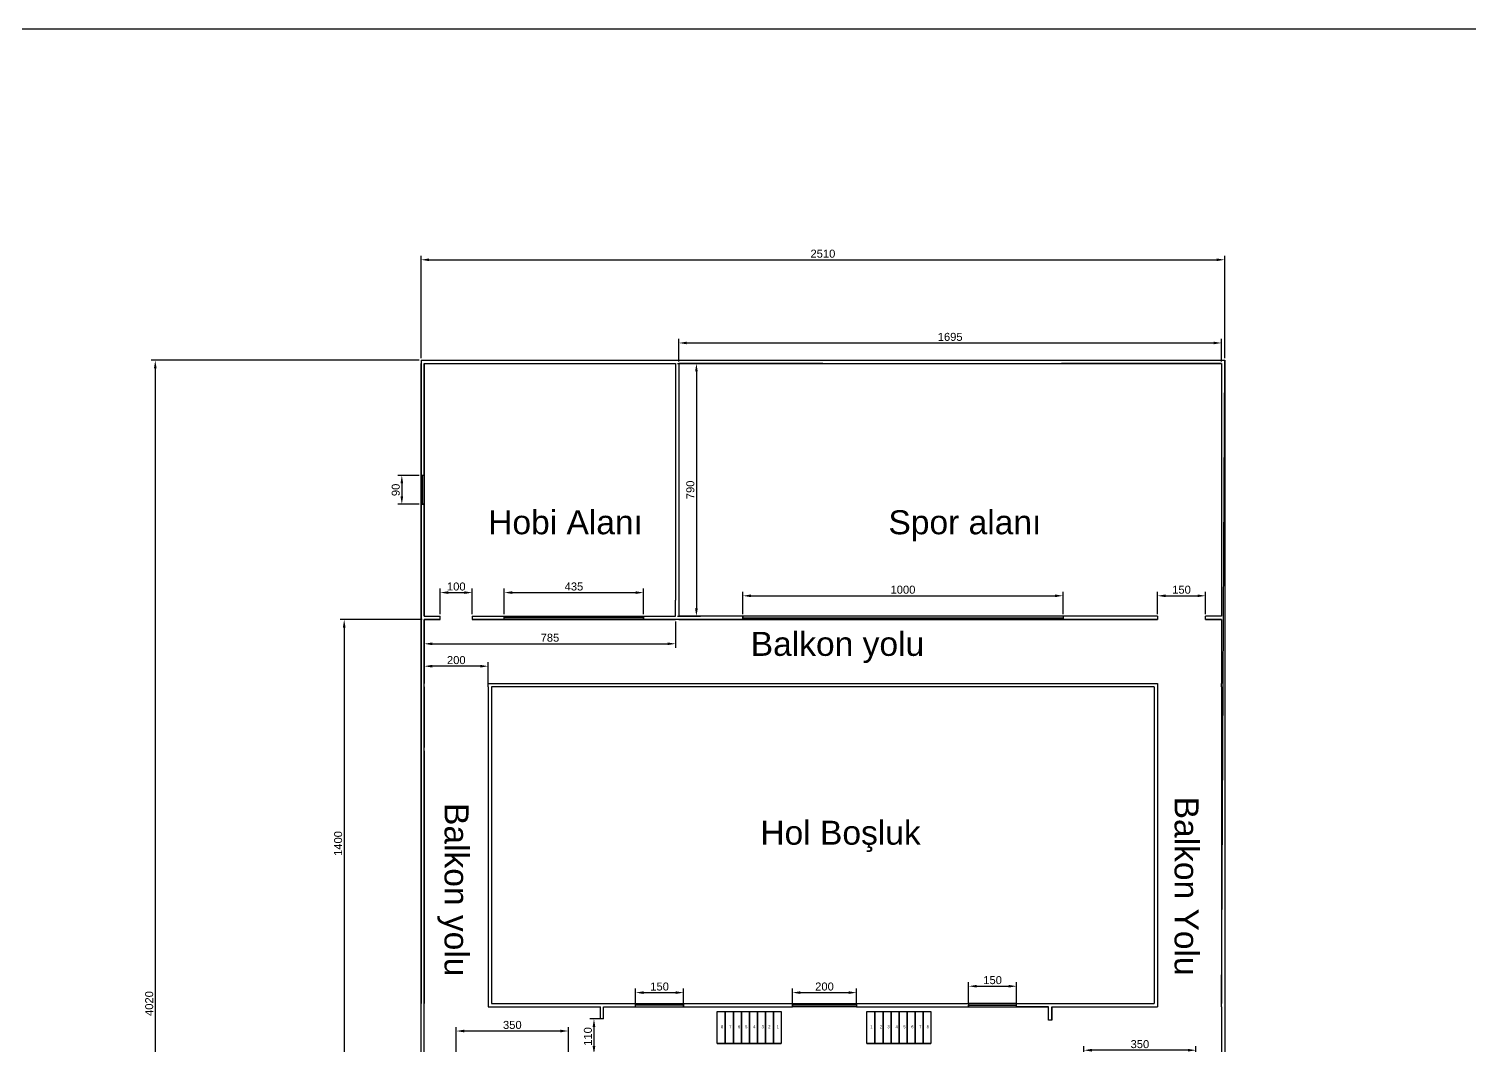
# Model space of a CAD drawing. Header units: millimetres. Extents: x 27207 to 63174, y 4783 to 28482.
# Drawn here: x 43365 to 47863, y 25306 to 28482 of the extents above; entities that cross this region are included whole.
import ezdxf

# ---------------------------------------------------------------- set-up
doc = ezdxf.new("R2010")
doc.units = ezdxf.units.MM
doc.header["$LTSCALE"] = 20
doc.layers.get('Defpoints').update_dxf_attribs({"color": 5})
doc.layers.add('İsimler', color=2, linetype='Continuous')
doc.layers.add('Uzunluklar', color=4, linetype='Continuous', lineweight=211)
doc.styles.add('Arial_3', font='Arial Unicode MS.ttf', dxfattribs={"height": 3})
doc.styles.get("Standard").update_dxf_attribs({"font": 'Arial Unicode MS.ttf'})
doc.dimstyles.new('Decimal-25', dxfattribs={"dimscale": 10, "dimtxt": 2.5, "dimasz": 2.5, "dimexe": 1.25, "dimexo": 0.625, "dimtad": 1, "dimtxsty": 'Standard', "dimcen": 2.5, "dimadec": 0, "dimazin": 0, "dimtfac": 1, "dimtmove": 0, "dimatfit": 3, "dimfxl": 1, "dimarcsym": 0})

# ---------------------------------------------------------------- blocks, each defined once
blk = doc.blocks.new('*D176')
at = {"layer": 'Defpoints', "color": 0, "ltscale": 70, "transparency": 16777216}
for p in [(44590, 27445.9), (43760, 23425.9), (44590, 23425.9)]:
    blk.add_point(p, dxfattribs=at)
at = {"layer": 'Uzunluklar', "color": 0, "lineweight": -2, "ltscale": 70, "transparency": 16777216}
for p, q in [((44583.8, 27445.9), (43747.5, 27445.9)), ((43760, 27420.9), (43760, 23450.9)), ((44583.8, 23425.9), (43747.5, 23425.9))]:
    blk.add_line(p, q, dxfattribs=at)
at = {"layer": 'Uzunluklar', "color": 0, "ltscale": 70, "transparency": 16777216}
for points in [[(43755.8, 27420.9), (43764.2, 27420.9), (43760, 27445.9)], [(43755.8, 23450.9), (43764.2, 23450.9), (43760, 23425.9)]]:
    blk.add_solid(points, dxfattribs=at)
at = {"layer": 'Uzunluklar', "color": 0, "lineweight": 25, "ltscale": 70, "transparency": 16777216, "insert": (43741.1, 25435.9), "char_height": 25, "attachment_point": 5, "rotation": 90}
blk.add_mtext('4020', dxfattribs=at)
blk = doc.blocks.new('*D177')
at = {"layer": 'Defpoints', "color": 0, "transparency": 16777216}
for p in [(47100, 27760), (44590, 27445.9), (47100, 27445.9)]:
    blk.add_point(p, dxfattribs=at)
at = {"layer": 'Uzunluklar', "color": 0, "lineweight": -2, "transparency": 16777216}
for p, q in [((44590, 27452.1), (44590, 27772.5)), ((44615, 27760), (47075, 27760)), ((47100, 27452.1), (47100, 27772.5))]:
    blk.add_line(p, q, dxfattribs=at)
at = {"layer": 'Uzunluklar', "color": 0, "transparency": 16777216}
for points in [[(44615, 27764.2), (44615, 27755.8), (44590, 27760)], [(47075, 27764.2), (47075, 27755.8), (47100, 27760)]]:
    blk.add_solid(points, dxfattribs=at)
at = {"layer": 'Uzunluklar', "color": 0, "lineweight": 25, "transparency": 16777216, "insert": (45845, 27778.9), "char_height": 25, "attachment_point": 5}
blk.add_mtext('2510', dxfattribs=at)
blk = doc.blocks.new('*D178')
at = {"layer": 'Defpoints', "color": 0, "transparency": 16777216}
for p in [(44590, 27085.9), (44530, 26995.9), (44590, 26995.9)]:
    blk.add_point(p, dxfattribs=at)
at = {"layer": 'Uzunluklar', "color": 0, "lineweight": -2, "transparency": 16777216}
for p, q in [((44583.8, 27085.9), (44517.5, 27085.9)), ((44530, 27060.9), (44530, 27020.9)), ((44583.8, 26995.9), (44517.5, 26995.9))]:
    blk.add_line(p, q, dxfattribs=at)
at = {"layer": 'Uzunluklar', "color": 0, "transparency": 16777216}
for points in [[(44525.8, 27060.9), (44534.2, 27060.9), (44530, 27085.9)], [(44525.8, 27020.9), (44534.2, 27020.9), (44530, 26995.9)]]:
    blk.add_solid(points, dxfattribs=at)
at = {"layer": 'Uzunluklar', "color": 0, "lineweight": 25, "transparency": 16777216, "insert": (44511.1, 27040.9), "char_height": 25, "attachment_point": 5, "rotation": 90}
blk.add_mtext('90', dxfattribs=at)
blk = doc.blocks.new('*D179')
at = {"layer": 'Defpoints', "color": 0, "transparency": 16777216}
for p in [(45285, 26720), (44850, 26645.9), (45285, 26645.9)]:
    blk.add_point(p, dxfattribs=at)
at = {"layer": 'Uzunluklar', "color": 0, "lineweight": -2, "transparency": 16777216}
for p, q in [((44850, 26652.1), (44850, 26732.5)), ((45285, 26652.1), (45285, 26732.5)), ((44875, 26720), (45260, 26720))]:
    blk.add_line(p, q, dxfattribs=at)
at = {"layer": 'Uzunluklar', "color": 0, "transparency": 16777216}
for points in [[(44875, 26724.2), (44875, 26715.8), (44850, 26720)], [(45260, 26724.2), (45260, 26715.8), (45285, 26720)]]:
    blk.add_solid(points, dxfattribs=at)
at = {"layer": 'Uzunluklar', "color": 0, "lineweight": 25, "transparency": 16777216, "insert": (45067.5, 26738.9), "char_height": 25, "attachment_point": 5}
blk.add_mtext('435', dxfattribs=at)
blk = doc.blocks.new('*D180')
at = {"layer": 'Defpoints', "color": 0, "transparency": 16777216}
for p in [(44750, 26720), (44650, 26645.9), (44750, 26645.9)]:
    blk.add_point(p, dxfattribs=at)
at = {"layer": 'Uzunluklar', "color": 0, "lineweight": -2, "transparency": 16777216}
for p, q in [((44650, 26652.1), (44650, 26732.5)), ((44750, 26652.1), (44750, 26732.5)), ((44675, 26720), (44725, 26720))]:
    blk.add_line(p, q, dxfattribs=at)
at = {"layer": 'Uzunluklar', "color": 0, "transparency": 16777216}
for points in [[(44675, 26724.2), (44675, 26715.8), (44650, 26720)], [(44725, 26724.2), (44725, 26715.8), (44750, 26720)]]:
    blk.add_solid(points, dxfattribs=at)
at = {"layer": 'Uzunluklar', "color": 0, "lineweight": 25, "transparency": 16777216, "insert": (44700, 26738.9), "char_height": 25, "attachment_point": 5}
blk.add_mtext('100', dxfattribs=at)
blk = doc.blocks.new('*D181')
at = {"layer": 'Defpoints', "color": 0, "transparency": 16777216}
for p in [(44600, 26635.9), (45385, 26635.9), (45385, 26560)]:
    blk.add_point(p, dxfattribs=at)
at = {"layer": 'Uzunluklar', "color": 0, "lineweight": -2, "transparency": 16777216}
for p, q in [((44600, 26629.6), (44600, 26547.5)), ((45385, 26629.6), (45385, 26547.5)), ((44625, 26560), (45360, 26560))]:
    blk.add_line(p, q, dxfattribs=at)
at = {"layer": 'Uzunluklar', "color": 0, "transparency": 16777216}
for points in [[(44625, 26564.2), (44625, 26555.8), (44600, 26560)], [(45360, 26564.2), (45360, 26555.8), (45385, 26560)]]:
    blk.add_solid(points, dxfattribs=at)
at = {"layer": 'Uzunluklar', "color": 0, "lineweight": 25, "transparency": 16777216, "insert": (44992.5, 26578.9), "char_height": 25, "attachment_point": 5}
blk.add_mtext('785', dxfattribs=at)
blk = doc.blocks.new('*D182')
at = {"layer": 'Defpoints', "color": 0, "transparency": 16777216}
for p in [(45385, 27435.9), (45385, 26645.9), (45450, 26645.9)]:
    blk.add_point(p, dxfattribs=at)
at = {"layer": 'Uzunluklar', "color": 0, "lineweight": -2, "transparency": 16777216}
for p, q in [((45391.2, 27435.9), (45462.5, 27435.9)), ((45450, 27410.9), (45450, 26670.9)), ((45391.2, 26645.9), (45462.5, 26645.9))]:
    blk.add_line(p, q, dxfattribs=at)
at = {"layer": 'Uzunluklar', "color": 0, "transparency": 16777216}
for points in [[(45445.8, 27410.9), (45454.2, 27410.9), (45450, 27435.9)], [(45445.8, 26670.9), (45454.2, 26670.9), (45450, 26645.9)]]:
    blk.add_solid(points, dxfattribs=at)
at = {"layer": 'Uzunluklar', "color": 0, "lineweight": 25, "transparency": 16777216, "insert": (45431.1, 27040.9), "char_height": 25, "attachment_point": 5, "rotation": 90}
blk.add_mtext('790', dxfattribs=at)
blk = doc.blocks.new('*D183')
at = {"layer": 'Defpoints', "color": 0, "transparency": 16777216}
for p in [(46595, 26710), (45595, 26645.9), (46595, 26645.9)]:
    blk.add_point(p, dxfattribs=at)
at = {"layer": 'Uzunluklar', "color": 0, "lineweight": -2, "transparency": 16777216}
for p, q in [((45595, 26652.1), (45595, 26722.5)), ((46595, 26652.1), (46595, 26722.5)), ((45620, 26710), (46570, 26710))]:
    blk.add_line(p, q, dxfattribs=at)
at = {"layer": 'Uzunluklar', "color": 0, "transparency": 16777216}
for points in [[(45620, 26714.2), (45620, 26705.8), (45595, 26710)], [(46570, 26714.2), (46570, 26705.8), (46595, 26710)]]:
    blk.add_solid(points, dxfattribs=at)
at = {"layer": 'Uzunluklar', "color": 0, "lineweight": 25, "transparency": 16777216, "insert": (46095, 26728.9), "char_height": 25, "attachment_point": 5}
blk.add_mtext('1000', dxfattribs=at)
blk = doc.blocks.new('*D184')
at = {"layer": 'Defpoints', "color": 0, "transparency": 16777216}
for p in [(47040, 26710), (46890, 26645.9), (47040, 26645.9)]:
    blk.add_point(p, dxfattribs=at)
at = {"layer": 'Uzunluklar', "color": 0, "lineweight": -2, "transparency": 16777216}
for p, q in [((46890, 26652.1), (46890, 26722.5)), ((47040, 26652.1), (47040, 26722.5)), ((46915, 26710), (47015, 26710))]:
    blk.add_line(p, q, dxfattribs=at)
at = {"layer": 'Uzunluklar', "color": 0, "transparency": 16777216}
for points in [[(46915, 26714.2), (46915, 26705.8), (46890, 26710)], [(47015, 26714.2), (47015, 26705.8), (47040, 26710)]]:
    blk.add_solid(points, dxfattribs=at)
at = {"layer": 'Uzunluklar', "color": 0, "lineweight": 25, "transparency": 16777216, "insert": (46965, 26728.9), "char_height": 25, "attachment_point": 5}
blk.add_mtext('150', dxfattribs=at)
blk = doc.blocks.new('*D185')
at = {"layer": 'Defpoints', "color": 0, "transparency": 16777216}
for p in [(47090, 27500), (45395, 27435.9), (47090, 27435.9)]:
    blk.add_point(p, dxfattribs=at)
at = {"layer": 'Uzunluklar', "color": 0, "lineweight": -2, "transparency": 16777216}
for p, q in [((45395, 27442.1), (45395, 27512.5)), ((45420, 27500), (47065, 27500)), ((47090, 27442.1), (47090, 27512.5))]:
    blk.add_line(p, q, dxfattribs=at)
at = {"layer": 'Uzunluklar', "color": 0, "transparency": 16777216}
for points in [[(45420, 27504.2), (45420, 27495.8), (45395, 27500)], [(47065, 27504.2), (47065, 27495.8), (47090, 27500)]]:
    blk.add_solid(points, dxfattribs=at)
at = {"layer": 'Uzunluklar', "color": 0, "lineweight": 25, "transparency": 16777216, "insert": (46242.5, 27518.9), "char_height": 25, "attachment_point": 5}
blk.add_mtext('1695', dxfattribs=at)
blk = doc.blocks.new('*D186')
at = {"layer": 'Defpoints', "color": 0, "transparency": 16777216}
for p in [(44600, 26635.9), (44350, 25235.9), (44600, 25235.9)]:
    blk.add_point(p, dxfattribs=at)
at = {"layer": 'Uzunluklar', "color": 0, "lineweight": -2, "transparency": 16777216}
for p, q in [((44593.8, 26635.9), (44337.5, 26635.9)), ((44350, 26610.9), (44350, 25260.9)), ((44593.8, 25235.9), (44337.5, 25235.9))]:
    blk.add_line(p, q, dxfattribs=at)
at = {"layer": 'Uzunluklar', "color": 0, "transparency": 16777216}
for points in [[(44345.8, 26610.9), (44354.2, 26610.9), (44350, 26635.9)], [(44345.8, 25260.9), (44354.2, 25260.9), (44350, 25235.9)]]:
    blk.add_solid(points, dxfattribs=at)
at = {"layer": 'Uzunluklar', "color": 0, "lineweight": 25, "transparency": 16777216, "insert": (44331.1, 25935.9), "char_height": 25, "attachment_point": 5, "rotation": 90}
blk.add_mtext('1400', dxfattribs=at)
blk = doc.blocks.new('*D187')
at = {"layer": 'Defpoints', "color": 0, "transparency": 16777216}
for p in [(44600, 26490), (44600, 26435.9), (44800, 26425.9)]:
    blk.add_point(p, dxfattribs=at)
at = {"layer": 'Uzunluklar', "color": 0, "lineweight": -2, "transparency": 16777216}
for p, q in [((44600, 26442.1), (44600, 26502.5)), ((44800, 26432.1), (44800, 26502.5)), ((44775, 26490), (44625, 26490))]:
    blk.add_line(p, q, dxfattribs=at)
at = {"layer": 'Uzunluklar', "color": 0, "transparency": 16777216}
for points in [[(44625, 26494.2), (44625, 26485.8), (44600, 26490)], [(44775, 26494.2), (44775, 26485.8), (44800, 26490)]]:
    blk.add_solid(points, dxfattribs=at)
at = {"layer": 'Uzunluklar', "color": 0, "lineweight": 25, "transparency": 16777216, "insert": (44700, 26508.9), "char_height": 25, "attachment_point": 5}
blk.add_mtext('200', dxfattribs=at)
blk = doc.blocks.new('*D188')
at = {"layer": 'Defpoints', "color": 0, "transparency": 16777216}
for p in [(45160, 25387.9), (45130, 25277.9), (45160, 25277.9)]:
    blk.add_point(p, dxfattribs=at)
at = {"layer": 'Uzunluklar', "color": 0, "lineweight": -2, "transparency": 16777216}
for p, q in [((45153.8, 25387.9), (45117.5, 25387.9)), ((45130, 25362.9), (45130, 25302.9)), ((45153.8, 25277.9), (45117.5, 25277.9))]:
    blk.add_line(p, q, dxfattribs=at)
at = {"layer": 'Uzunluklar', "color": 0, "transparency": 16777216}
for points in [[(45125.8, 25362.9), (45134.2, 25362.9), (45130, 25387.9)], [(45125.8, 25302.9), (45134.2, 25302.9), (45130, 25277.9)]]:
    blk.add_solid(points, dxfattribs=at)
at = {"layer": 'Uzunluklar', "color": 0, "lineweight": 25, "transparency": 16777216, "insert": (45111.1, 25332.9), "char_height": 25, "attachment_point": 5, "rotation": 90}
blk.add_mtext('110', dxfattribs=at)
blk = doc.blocks.new('*D189')
at = {"layer": 'Defpoints', "color": 0, "transparency": 16777216}
for p in [(44700, 25350), (44700, 25235.9), (45050, 25235.9)]:
    blk.add_point(p, dxfattribs=at)
at = {"layer": 'Uzunluklar', "color": 0, "lineweight": -2, "transparency": 16777216}
for p, q in [((44700, 25242.1), (44700, 25362.5)), ((45025, 25350), (44725, 25350)), ((45050, 25242.1), (45050, 25362.5))]:
    blk.add_line(p, q, dxfattribs=at)
at = {"layer": 'Uzunluklar', "color": 0, "transparency": 16777216}
for points in [[(44725, 25354.2), (44725, 25345.8), (44700, 25350)], [(45025, 25354.2), (45025, 25345.8), (45050, 25350)]]:
    blk.add_solid(points, dxfattribs=at)
at = {"layer": 'Uzunluklar', "color": 0, "lineweight": 25, "transparency": 16777216, "insert": (44875, 25368.9), "char_height": 25, "attachment_point": 5}
blk.add_mtext('350', dxfattribs=at)
blk = doc.blocks.new('*D194')
at = {"layer": 'Defpoints', "color": 0, "transparency": 16777216}
for p in [(45410, 25470), (45260, 25430.9), (45410, 25430.9)]:
    blk.add_point(p, dxfattribs=at)
at = {"layer": 'Uzunluklar', "color": 0, "lineweight": -2, "transparency": 16777216}
for p, q in [((45260, 25437.1), (45260, 25482.5)), ((45285, 25470), (45385, 25470)), ((45410, 25437.1), (45410, 25482.5))]:
    blk.add_line(p, q, dxfattribs=at)
at = {"layer": 'Uzunluklar', "color": 0, "transparency": 16777216}
for points in [[(45285, 25474.2), (45285, 25465.8), (45260, 25470)], [(45385, 25474.2), (45385, 25465.8), (45410, 25470)]]:
    blk.add_solid(points, dxfattribs=at)
at = {"layer": 'Uzunluklar', "color": 0, "lineweight": 25, "transparency": 16777216, "insert": (45335, 25488.9), "char_height": 25, "attachment_point": 5}
blk.add_mtext('150', dxfattribs=at)
blk = doc.blocks.new('*D195')
at = {"layer": 'Defpoints', "color": 0, "transparency": 16777216}
for p in [(45950, 25470), (45750, 25430.9), (45950, 25430.9)]:
    blk.add_point(p, dxfattribs=at)
at = {"layer": 'Uzunluklar', "color": 0, "lineweight": -2, "transparency": 16777216}
for p, q in [((45750, 25437.1), (45750, 25482.5)), ((45775, 25470), (45925, 25470)), ((45950, 25437.1), (45950, 25482.5))]:
    blk.add_line(p, q, dxfattribs=at)
at = {"layer": 'Uzunluklar', "color": 0, "transparency": 16777216}
for points in [[(45775, 25474.2), (45775, 25465.8), (45750, 25470)], [(45925, 25474.2), (45925, 25465.8), (45950, 25470)]]:
    blk.add_solid(points, dxfattribs=at)
at = {"layer": 'Uzunluklar', "color": 0, "lineweight": 25, "transparency": 16777216, "insert": (45850, 25488.9), "char_height": 25, "attachment_point": 5}
blk.add_mtext('200', dxfattribs=at)
blk = doc.blocks.new('*D196')
at = {"layer": 'Defpoints', "color": 0, "transparency": 16777216}
for p in [(46450, 25490), (46300, 25430.9), (46450, 25430.9)]:
    blk.add_point(p, dxfattribs=at)
at = {"layer": 'Uzunluklar', "color": 0, "lineweight": -2, "transparency": 16777216}
for p, q in [((46300, 25437.1), (46300, 25502.5)), ((46325, 25490), (46425, 25490)), ((46450, 25437.1), (46450, 25502.5))]:
    blk.add_line(p, q, dxfattribs=at)
at = {"layer": 'Uzunluklar', "color": 0, "transparency": 16777216}
for points in [[(46325, 25494.2), (46325, 25485.8), (46300, 25490)], [(46425, 25494.2), (46425, 25485.8), (46450, 25490)]]:
    blk.add_solid(points, dxfattribs=at)
at = {"layer": 'Uzunluklar', "color": 0, "lineweight": 25, "transparency": 16777216, "insert": (46375, 25508.9), "char_height": 25, "attachment_point": 5}
blk.add_mtext('150', dxfattribs=at)
blk = doc.blocks.new('*D203')
at = {"layer": 'Defpoints', "color": 0, "transparency": 16777216}
for p in [(46660, 25290), (46660, 25230.9), (47010, 25230.9)]:
    blk.add_point(p, dxfattribs=at)
at = {"layer": 'Uzunluklar', "color": 0, "lineweight": -2, "transparency": 16777216}
for p, q in [((46660, 25237.1), (46660, 25302.5)), ((46985, 25290), (46685, 25290)), ((47010, 25237.1), (47010, 25302.5))]:
    blk.add_line(p, q, dxfattribs=at)
at = {"layer": 'Uzunluklar', "color": 0, "transparency": 16777216}
for points in [[(46685, 25294.2), (46685, 25285.8), (46660, 25290)], [(46985, 25294.2), (46985, 25285.8), (47010, 25290)]]:
    blk.add_solid(points, dxfattribs=at)
at = {"layer": 'Uzunluklar', "color": 0, "lineweight": 25, "transparency": 16777216, "insert": (46835, 25308.9), "char_height": 25, "attachment_point": 5}
blk.add_mtext('350', dxfattribs=at)

msp = doc.modelspace()

# ---------------------------------------------------------------- linework, layer by layer
for p, q in [((44590, 27445.885), (47100, 27445.885)), ((44590, 27445.885), (44590, 26435.885)), ((47090, 25425.885), (47100, 27445.885)), ((47100, 27445.885), (47100, 23425.885)), ((44590, 23435.885), (44590, 27435.885)), ((44600, 26645.885), (44600, 27435.885)), ((44600, 27435.885), (45385, 27435.885)), ((44600, 27435.885), (44600, 26645.885)), ((44600, 27435.885), (44608, 27435.885)), ((44600, 27435.885), (44600, 27085.885)), ((44608, 27435.885), (45385, 27435.885)), ((45385, 27435.885), (45385, 26695.885)), ((45385, 27435.885), (45385, 26985.885)), ((45395, 27435.885), (45398, 27435.885)), ((45395, 27435.885), (45398, 27435.885)), ((45845, 27435.885), (45395, 27435.885)), ((45395, 27435.885), (45395, 26675.885)), ((45398, 27435.885), (45845, 27435.885)), ((45845, 27435.885), (46315, 27435.885)), ((46315, 27435.885), (46590, 27435.885)), ((46590, 27435.885), (47090, 27435.885)), ((47090, 27435.885), (46590, 27435.885)), ((47090, 27435.885), (47090, 26645.885)), ((47090, 27435.885), (47090, 27010.885)), ((44600, 27085.885), (44590, 27085.885)), ((44590, 27085.885), (44590, 26995.885)), ((44595, 26995.885), (44595, 27085.885)), ((44590, 26860.885), (44590, 27010.885)), ((44590, 26995.885), (44600, 26995.885)), ((44600, 26995.885), (44595, 26995.885)), ((47100, 27010.885), (47100, 26860.885)), ((44600, 26645.885), (44600, 26860.885)), ((45385, 26645.885), (45385, 26695.885)), ((45395, 26675.885), (45395, 26645.885)), ((44600, 26645.885), (44650, 26645.885)), ((44600, 26435.885), (44600, 26635.885)), ((44600, 26635.885), (44600, 26435.885)), ((44600, 26435.885), (44600, 26635.885)), ((44650, 26635.885), (44600, 26635.885)), ((44600, 26635.885), (44650, 26635.885)), ((44600, 26635.885), (44650, 26635.885)), ((44650, 26635.885), (44650, 26645.885)), ((44750, 26645.885), (45385, 26645.885)), ((44750, 26645.885), (44750, 26635.885)), ((45385, 26635.885), (44750, 26635.885)), ((44750, 26635.885), (45385, 26635.885)), ((44750, 26635.885), (44850, 26635.885)), ((44850, 26635.885), (44850, 26645.885)), ((44850, 26645.885), (45285, 26645.885)), ((45285, 26640.885), (44850, 26640.885)), ((45285, 26645.885), (45285, 26635.885)), ((45285, 26635.885), (45285, 26640.885)), ((45395, 26635.885), (45385, 26635.885)), ((46890, 26645.885), (45395, 26645.885)), ((45395, 26635.885), (46890, 26635.885)), ((46890, 26635.885), (45395, 26635.885)), ((45595, 26635.885), (45595, 26645.885)), ((45595, 26645.885), (45595, 26640.885)), ((45595, 26640.885), (45695, 26640.885)), ((46595, 26635.885), (45595, 26635.885)), ((45695, 26640.885), (46595, 26640.885)), ((46890, 26645.885), (46595, 26645.885)), ((46595, 26645.885), (46595, 26635.885)), ((46890, 26645.885), (46890, 26635.885)), ((47090, 26645.885), (47040, 26645.885)), ((47040, 26635.885), (47040, 26645.885)), ((47040, 26635.885), (47090, 26635.885)), ((47090, 26635.885), (47040, 26635.885)), ((47090, 26635.885), (47040, 26635.885)), ((47090, 26635.885), (47090, 26435.885)), ((44590, 26435.885), (44590, 25435.885)), ((44600, 26425.885), (44600, 26435.885)), ((44600, 26235.885), (44600, 26425.885)), ((44600, 26425.885), (44600, 26235.885)), ((44800, 26425.885), (44800, 26435.885)), ((44800, 26435.885), (46890, 26435.885)), ((44800, 26425.885), (44800, 25435.885)), ((44810, 26425.885), (44810, 25435.885)), ((46880, 26425.885), (44810, 26425.885)), ((46880, 26425.885), (46880, 25435.885)), ((46890, 26435.885), (46890, 26425.885)), ((46890, 26425.885), (46890, 25435.885)), ((47090, 26425.885), (47090, 26435.885)), ((47090, 26425.885), (47090, 26235.885)), ((44600, 26225.885), (44600, 26235.885)), ((44600, 25435.885), (44600, 26225.885)), ((44600, 26225.885), (44600, 25435.885)), ((47090, 26235.885), (47090, 26225.885)), ((47090, 26225.885), (47090, 25435.885)), ((44600, 25425.885), (44600, 25435.885)), ((44600, 25235.885), (44600, 25425.885)), ((44800, 25435.885), (44800, 25425.885)), ((44800, 25425.885), (45150, 25425.885)), ((44810, 25435.885), (45740, 25435.885)), ((45150, 25387.885), (45150, 25425.885)), ((45160, 25425.885), (45750, 25425.885)), ((45160, 25387.885), (45160, 25425.885)), ((45160, 25425.885), (45260, 25425.885)), ((45260, 25425.885), (45260, 25435.885)), ((45260, 25435.885), (45410, 25435.885)), ((45310, 25430.885), (45260, 25430.885)), ((45410, 25430.885), (45310, 25430.885)), ((45410, 25435.885), (45410, 25425.885)), ((45410, 25425.885), (45410, 25430.885)), ((45740, 25435.885), (45750, 25435.885)), ((45750, 25435.885), (45750, 25425.885)), ((45750, 25425.885), (45750, 25435.885)), ((45750, 25435.885), (45950, 25435.885)), ((45950, 25430.885), (45750, 25430.885)), ((45950, 25425.885), (45750, 25425.885)), ((45950, 25435.885), (45950, 25425.885)), ((45950, 25435.885), (45950, 25430.885)), ((45950, 25435.885), (45960, 25435.885)), ((45950, 25425.885), (46550, 25425.885)), ((45960, 25435.885), (46880, 25435.885)), ((46450, 25435.885), (46300, 25435.885)), ((46300, 25435.885), (46300, 25425.885)), ((46300, 25425.885), (46300, 25430.885)), ((46300, 25430.885), (46450, 25430.885)), ((46450, 25425.885), (46450, 25435.885)), ((46550, 25425.885), (46450, 25425.885)), ((46550, 25383.885), (46550, 25425.885)), ((46560, 25425.885), (46890, 25425.885)), ((46560, 25383.885), (46560, 25425.885)), ((46560, 25425.885), (46560, 25383.885)), ((46890, 25435.885), (46890, 25425.885)), ((47090, 25425.885), (47090, 25235.885)), ((45160, 25387.885), (45150, 25387.885)), ((45514.526, 25311.027), (45514.526, 25411.027)), ((45514.526, 25411.027), (45714.526, 25411.027)), ((45539.526, 25311.027), (45539.526, 25411.027)), ((45540.526, 25311.027), (45540.526, 25411.027)), ((45546.05, 25411.027), (45584.539, 25411.027)), ((45565.526, 25311.027), (45565.526, 25411.027)), ((45566.526, 25311.027), (45566.526, 25411.027)), ((45590.526, 25311.027), (45590.526, 25411.027)), ((45591.526, 25311.027), (45591.526, 25411.027)), ((45615.526, 25311.027), (45615.526, 25411.027)), ((45616.526, 25311.027), (45616.526, 25411.027)), ((45636.921, 25411.027), (45692.248, 25411.027)), ((45640.526, 25311.027), (45640.526, 25411.027)), ((45641.526, 25311.027), (45641.526, 25411.027)), ((45665.526, 25311.027), (45665.526, 25411.027)), ((45666.526, 25311.027), (45666.526, 25411.027)), ((45690.526, 25311.027), (45690.526, 25411.027)), ((45691.526, 25311.027), (45691.526, 25411.027)), ((45714.526, 25411.027), (45714.526, 25311.027)), ((45714.526, 25380.24), (45714.526, 25335.14)), ((45982.323, 25311.027), (45982.323, 25411.027)), ((45982.323, 25411.027), (46182.323, 25411.027)), ((46007.323, 25311.027), (46007.323, 25411.027)), ((46008.323, 25311.027), (46008.323, 25411.027)), ((46013.847, 25411.027), (46052.336, 25411.027)), ((46033.323, 25311.027), (46033.323, 25411.027)), ((46034.323, 25311.027), (46034.323, 25411.027)), ((46058.323, 25311.027), (46058.323, 25411.027)), ((46059.323, 25311.027), (46059.323, 25411.027)), ((46083.323, 25311.027), (46083.323, 25411.027)), ((46084.323, 25311.027), (46084.323, 25411.027)), ((46104.718, 25411.027), (46160.045, 25411.027)), ((46108.323, 25311.027), (46108.323, 25411.027)), ((46109.323, 25311.027), (46109.323, 25411.027)), ((46133.323, 25311.027), (46133.323, 25411.027)), ((46134.323, 25311.027), (46134.323, 25411.027)), ((46158.323, 25311.027), (46158.323, 25411.027)), ((46159.323, 25311.027), (46159.323, 25411.027)), ((46182.323, 25411.027), (46182.323, 25311.027)), ((46182.323, 25380.24), (46182.323, 25335.14)), ((46560, 25383.885), (46550, 25383.885)), ((45714.526, 25311.027), (45514.526, 25311.027)), ((45714.526, 25310.027), (45514.526, 25310.027)), ((46182.323, 25311.027), (45982.323, 25311.027)), ((46182.323, 25310.027), (45982.323, 25310.027))]:
    msp.add_line(p, q)
at = {"ltscale": 75}
msp.add_lwpolyline([(31075.758, 28481.77), (60086.905, 28481.77), (60086.905, 21993.21), (31075.758, 21993.21)], close=True, dxfattribs=at)

# ---------------------------------------------------------------- texts
at = {"char_height": 9, "attachment_point": 1, "style": 'Arial_3'}
for s, insert in [('8', (45526.587, 25367.755)), ('7', (45552.266, 25367.185)), ('6', (45579.656, 25367.755)), ('5', (45602.197, 25367.755)), ('4', (45627.305, 25367.755)), ('3', (45653.555, 25367.755)), ('2', (45674.383, 25367.755)), ('1', (45700.633, 25367.755)), ('1', (45993.242, 25367.755)), ('2', (46022.721, 25367.755)), ('3', (46046.602, 25367.755)), ('4', (46071.604, 25367.755)), ('5', (46096.232, 25367.755)), ('6', (46120.859, 25367.755)), ('7', (46145.861, 25367.755)), ('8', (46168.996, 25367.755))]:
    msp.add_mtext_dynamic_manual_height_columns(s, width=25, gutter_width=15, heights=[0], dxfattribs=dict(at, insert=insert))
at = {"layer": 'İsimler', "char_height": 75, "attachment_point": 1, "style": 'Arial_3'}
for s, width, heights, insert in [('{\\fArial Unicode MS|b0|i0|c134|p34;Hobi Alanı}', 498.24104, [0], (44799.683, 26977.313)), ('Spor alanı', 498.24104, [0], (46049.683, 26977.313)), ('{\\fArial Unicode MS|b0|i0|c134|p34;Balkon yolu}', 635.28905, [65.088], (45619.683, 26597.313)), ('Hol Boşluk', 498.24104, [0], (45649.683, 26007.313))]:
    msp.add_mtext_dynamic_manual_height_columns(s, width=width, gutter_width=15, heights=heights, dxfattribs=dict(at, insert=insert))
at = {"layer": 'İsimler', "char_height": 75, "attachment_point": 1, "rotation": 270, "style": 'Arial_3'}
for s, width, heights, insert in [('Balkon yolu', 668.36955, [0], (44738.466, 26062.296)), ('Balkon Yolu', 800.69169, [201.023], (47018.466, 26082.296))]:
    msp.add_mtext_dynamic_manual_height_columns(s, width=width, gutter_width=15, heights=heights, dxfattribs=dict(at, insert=insert))

# ---------------------------------------------------------------- dimensions: what is measured, and where the dimension line sits
at = {"layer": 'Uzunluklar', "lineweight": 25}
for base, p1, p2, picture, middle in [((47100, 27760), (44590, 27445.885), (47100, 27445.885), '*D177', (45845, 27778.921)), ((47090, 27500), (45395, 27435.885), (47090, 27435.885), '*D185', (46242.5, 27518.921)), ((44750, 26720), (44650, 26645.885), (44750, 26645.885), '*D180', (44700, 26738.921)), ((45285, 26720), (44850, 26645.885), (45285, 26645.885), '*D179', (45067.5, 26738.921)), ((46595, 26710), (45595, 26645.885), (46595, 26645.885), '*D183', (46095, 26728.921)), ((47040, 26710), (46890, 26645.885), (47040, 26645.885), '*D184', (46965, 26728.921)), ((45385, 26560), (44600, 26635.885), (45385, 26635.885), '*D181', (44992.5, 26578.921)), ((44600, 26490), (44800, 26425.885), (44600, 26435.885), '*D187', (44700, 26508.921)), ((46450, 25490), (46300, 25430.885), (46450, 25430.885), '*D196', (46375, 25508.921)), ((45410, 25470), (45260, 25430.885), (45410, 25430.885), '*D194', (45335, 25488.921)), ((45950, 25470), (45750, 25430.885), (45950, 25430.885), '*D195', (45850, 25488.921)), ((44700, 25350), (45050, 25235.885), (44700, 25235.885), '*D189', (44875, 25368.921)), ((46660, 25290), (47010, 25230.885), (46660, 25230.885), '*D203', (46835, 25308.921))]:
    dim = msp.add_linear_dim(base=base, p1=p1, p2=p2, dimstyle='Decimal-25', dxfattribs=at)
    dim.commit()
    dim.dimension.update_dxf_attribs({"geometry": picture, "text_midpoint": middle})
at = {"layer": 'Uzunluklar', "lineweight": 25, "ltscale": 70}
dim = msp.add_linear_dim(base=(43760, 23425.885), p1=(44590, 27445.885), p2=(44590, 23425.885), angle=90, dimstyle='Decimal-25', dxfattribs=at)
dim.commit()
dim.dimension.update_dxf_attribs({"geometry": '*D176', "text_midpoint": (43741.079, 25435.885)})
at = {"layer": 'Uzunluklar', "lineweight": 25}
for base, p1, p2, picture, middle in [((45450, 26645.885), (45385, 27435.885), (45385, 26645.885), '*D182', (45431.079, 27040.885)), ((44530, 26995.885), (44590, 27085.885), (44590, 26995.885), '*D178', (44511.079, 27040.885)), ((44350, 25235.885), (44600, 26635.885), (44600, 25235.885), '*D186', (44331.079, 25935.885)), ((45130, 25277.885), (45160, 25387.885), (45160, 25277.885), '*D188', (45111.079, 25332.885))]:
    dim = msp.add_linear_dim(base=base, p1=p1, p2=p2, angle=90, dimstyle='Decimal-25', dxfattribs=at)
    dim.commit()
    dim.dimension.update_dxf_attribs({"geometry": picture, "text_midpoint": middle})

doc.saveas('drawing.dxf')
